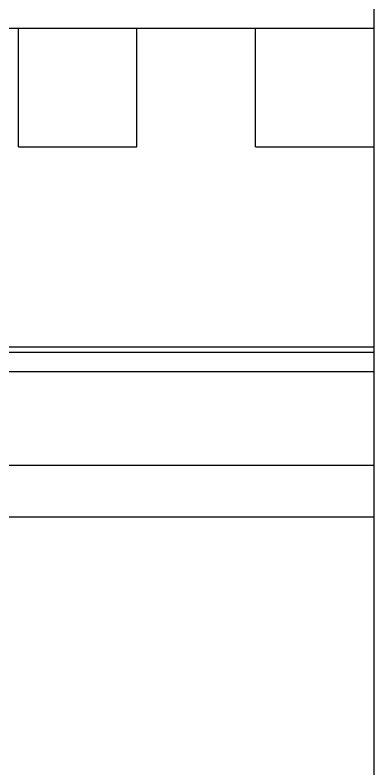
# Model space of a CAD drawing. Header units: millimetres. Extents: x -11840 to 12480, y -4119 to 5972.
# Drawn here: x -5102 to -4860, y -450 to 60 of the extents above; entities that cross this region are included whole.
import ezdxf

# ---------------------------------------------------------------- set-up
doc = ezdxf.new("R2010")
doc.units = ezdxf.units.MM

msp = doc.modelspace()

# ---------------------------------------------------------------- linework, layer by layer
msp.add_line((-4859.71, 375.73), (-4859.71, -2899.27))
msp.add_line((-4859.71, 375.73), (-4859.71, -2899.27))
at = {"color": 250, "true_color": 0x333333}
for p, q in [((-4859.71, 50.55), (-10315.52, 50.55)), ((-4859.71, 50.55), (-10315.52, 50.55)), ((-4859.71, -279.7), (-5171.39, -279.7)), ((-4859.71, -279.7), (-5171.39, -279.7))]:
    msp.add_line(p, q, dxfattribs=at)
at = {"color": 253, "true_color": 0x999999}
for p, q in [((-5099.88, -29.45), (-5099.88, 50.55)), ((-5099.88, -29.45), (-5099.88, 50.55)), ((-5019.88, -29.45), (-5019.88, 50.55)), ((-5019.88, -29.45), (-5019.88, 50.55)), ((-4939.71, -29.45), (-4939.71, 50.55)), ((-4939.71, -29.45), (-4939.71, 50.55)), ((-5099.88, -29.45), (-5019.88, -29.45)), ((-5099.88, -29.45), (-5019.88, -29.45)), ((-4939.71, -29.45), (-4859.71, -29.45)), ((-4939.71, -29.45), (-4859.71, -29.45))]:
    msp.add_line(p, q, dxfattribs=at)
at = {"color": 251, "true_color": 0x666666}
for p, q in [((-4859.71, -164.7), (-5141.26, -164.7)), ((-4859.71, -164.7), (-5141.26, -164.7)), ((-4859.71, -168.45), (-5145.47, -168.45)), ((-4859.71, -168.45), (-5145.47, -168.45)), ((-4859.71, -181.45), (-5156.23, -181.45)), ((-4859.71, -181.45), (-5156.23, -181.45)), ((-4859.71, -244.7), (-5171.53, -244.7)), ((-4859.71, -244.7), (-5171.53, -244.7))]:
    msp.add_line(p, q, dxfattribs=at)

doc.saveas('drawing.dxf')
